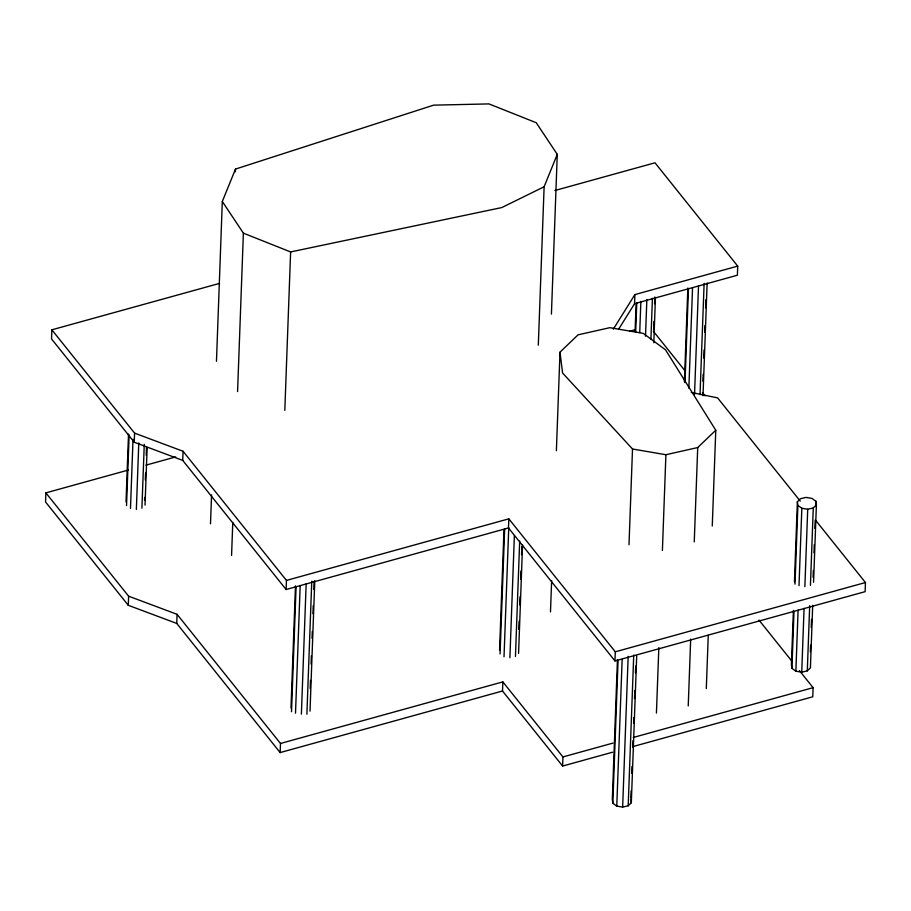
<?xml version="1.0" encoding="UTF-8"?>
<svg xmlns="http://www.w3.org/2000/svg" width="911" height="911" viewBox="0 0 911 911"><rect width="100%" height="100%" fill="white"/><g stroke="black" fill="none" stroke-linecap="round" stroke-linejoin="round"><path stroke-width="1.37" d="M128.371 470.03L45.88 492.874L45.55 501.984L128.28 605.303L176.745 623.431L280.144 752.577L502.508 691.005L562.611 766.06L612.636 752.201M219.528 283.389L51.859 329.816L51.528 338.926L134.259 442.245L182.724 460.385L286.122 589.519L508.486 527.947L614.971 660.93L865.12 591.66L865.45 582.539L815.869 520.614M126.025 501.984L128.519 434.103M126.538 505.639L129.123 435.037M130.478 508.497L133.017 439.261M128.28 605.303L128.61 596.181L45.88 492.874M134.259 442.245L134.589 433.135L51.859 329.816M136.354 509.465L138.791 442.94M141.911 508.179L144.257 444.363M144.576 500.105L144.678 497.383M145.316 479.733L145.566 472.946M146.215 455.295L146.512 447.153M145.031 505.115L147.126 448.098M176.745 623.431L177.076 614.321L128.61 596.181M182.724 460.385L183.054 451.264L134.589 433.135M210.498 523.791L211.568 494.867M216.465 361.268L222.318 201.49L235.482 169.082L433.602 105.152L488.968 103.911L536.215 122.712L557.27 154.358L551.417 314.136M235.38 171.837L235.482 169.082M231.565 555.448L232.783 522.39M237.577 391.536L243.385 233.148L222.318 201.49M284.813 410.337L290.62 251.937L243.385 233.148M280.144 752.577L280.486 743.467L177.076 614.321M286.122 589.519L286.464 580.409L183.054 451.264M290.996 708.018L295.483 585.83M291.509 711.685L296.086 586.764M295.506 713.176L300.186 585.557M301.382 714.156L306.164 583.803M306.893 714.213L311.767 581.15M310.195 688.488L310.492 680.346M311.095 664.051L311.391 655.909M312.04 638.258L312.291 631.46M312.94 613.809L313.236 605.667M313.828 589.371L314.136 581.229M310.013 711.161L314.785 580.808M499.558 650.272L503.988 529.428M500.071 653.927L504.648 529.006M502.508 691.005L502.849 681.883L280.486 743.467M508.486 527.947L508.828 518.837L286.464 580.409M504.022 656.785L508.748 527.799M509.898 657.753L514.373 535.554M515.455 656.467L519.68 541.054M518.803 629.376L519.111 621.234M519.703 604.938L519.999 596.796M520.648 579.145L520.944 570.992M521.548 554.697L521.844 546.554M518.575 653.403L522.561 544.778M538.31 345.167L544.118 186.766L557.27 154.358M550.483 611.873L551.633 580.501M556.382 450.729L560.003 352.158L578.064 334.838L609.869 327.675L643.268 333.392L665.497 349.801L715.773 430.243L712.265 525.966M562.611 766.06L562.941 756.939L502.849 681.883M614.971 660.93L615.301 651.809L508.828 518.837M617.442 659.758L612.317 799.607L612.83 803.263L616.77 806.121L622.646 807.089L628.203 805.802L631.323 802.739L636.698 656.102M612.83 803.263L618.057 660.691M634.557 303.705L634.887 294.595L737.716 266.114L737.386 275.224L634.557 303.705L618.945 328.734M616.77 806.121L622.145 659.484M635.081 331.456L636.072 304.297M635.684 332.39L636.778 302.52M629 544.744L632.507 449.009L562.577 373.009L560.003 352.158M639.727 332.538L640.877 301.313M622.646 807.089L628.169 656.375M628.203 805.802L633.726 655.089M645.512 336.216L646.856 299.56M630.867 797.717L631.118 790.93M631.756 773.28L632.006 766.493M632.701 747.487L632.951 740.7M633.6 723.049L633.805 717.617M634.5 698.6L634.796 690.458M635.445 672.808L635.696 666.021M650.921 339.006L652.413 298.273M653.631 329.566L653.927 321.424M654.576 303.773L654.827 296.986M653.791 342.73L655.43 297.931M656.432 713.074L658.835 647.596M662.399 550.46L665.907 454.726L697.712 447.552L715.773 430.243M684.4 381.686L687.839 288.001M685.004 382.631L688.443 288.946M688.853 388.211L692.542 287.728M694.535 394.611L698.509 285.986M688.238 705.9L690.686 639.055M694.25 541.863L697.712 447.552M700.035 394.668L704.123 283.332M702.893 381.162L703.144 374.375M703.747 358.08L704.044 349.938M704.693 332.287L704.943 325.5M705.592 307.85L705.888 299.696M703.007 395.681L707.141 282.991M706.298 688.591L708.257 635.388M793.401 610.37L791.408 664.688L791.921 668.344L795.861 671.202L801.737 672.17L807.294 670.872L810.414 667.82L812.703 605.36M794.438 581.856L797.376 501.756L800.496 498.693L806.064 497.406L811.929 498.374L815.88 501.232L816.393 504.888L813.557 582.277M791.921 668.344L794.005 611.315M795.007 584.156L797.888 505.411L797.376 501.756M795.861 671.202L798.104 610.097M799.004 585.659L801.839 508.27L797.888 505.411M801.737 672.17L804.071 608.354M804.868 586.627L807.715 509.238L813.272 507.951L816.393 504.888M807.294 670.872L809.685 605.701M810.437 585.34L813.272 507.951M810.357 651.946L810.608 645.147M811.245 627.497L811.553 619.355M813.09 577.267L813.341 570.48M813.99 552.829L814.286 544.676M814.878 528.38L815.186 520.238M815.778 503.942L815.88 501.232M799.414 670.598L813.09 687.668L812.76 696.79L632.917 746.587M613.331 329.156L634.887 294.595M544.118 186.766L501.767 207.571L290.62 251.937M554.901 190.513L654.998 162.796L737.716 266.114M145.942 465.157L175.686 456.923M629.82 331.171L635.309 329.645M615.301 651.809L865.45 582.539M562.941 756.939L612.978 743.091M633.259 737.477L813.09 687.668M801.839 508.27L807.715 509.238M632.507 449.009L665.907 454.726M691.278 392.447L717.606 397.902L800.257 501.118M653.324 331.228L685.209 371.05M702.438 392.573L705.023 395.807M759 620.118L791.693 660.942M630.811 799.084L631.323 802.739"/></g></svg>
